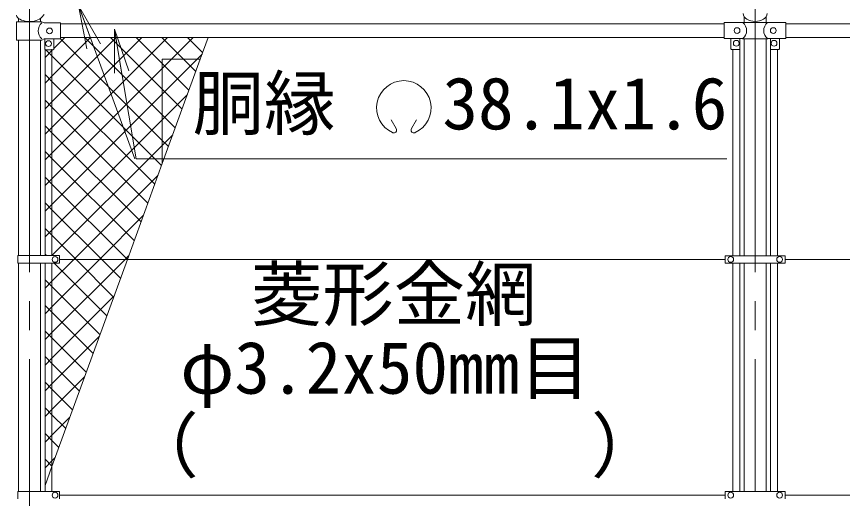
# Model space of a CAD drawing. Units: millimetres, scale not verified. Extents: x -30601 to 30601, y -19271 to 19271.
# Drawn here: x -28802 to -26525, y -8807 to -7478 of the extents above; entities that cross this region are included whole.
import ezdxf
from ezdxf.enums import TextEntityAlignment as Align

# ---------------------------------------------------------------- set-up
doc = ezdxf.new("R2010")
doc.units = ezdxf.units.MM
doc.header["$LTSCALE"] = 80
doc.linetypes.add('LONG_CHAIN', pattern=[21, 18, -1, 1, -1])
for name, color, linetype, lineweight in [('0-3_D-STR1', 1, 'Continuous', 9), ('0-6_D-BMK', 2, 'LONG_CHAIN', 9), ('0-7_D-STR3', 3, 'Continuous', 9), ('0-8_D-STR2', 7, 'Continuous', 9), ('0-A_0', 7, 'Continuous', 9), ('0-D_D-STR-TXT', 7, 'Continuous', 9)]:
    doc.layers.add(name, color=color, linetype=linetype, lineweight=lineweight)
doc.styles.add('ＭＳ ゴシック', font='')
doc.styles.get('ＭＳ ゴシック').set_extended_font_data('MS Gothic')

# ---------------------------------------------------------------- blocks, each defined once
blk = doc.blocks.new('_Open')
at = {"layer": '0-A_0'}
blk.add_line((-80, 13.33), (0, 0), dxfattribs=at)
blk.add_lwpolyline([(-80, -13.33), (0, 0), (-80, 0)], dxfattribs=at)

msp = doc.modelspace()

# ---------------------------------------------------------------- linework, layer by layer
at = {"layer": '0-3_D-STR1'}
for p, q in [((-28795.8, -7492.94), (-28795.8, -7483.78)), ((-28735.3, -7492.94), (-28735.3, -7483.78)), ((-26795.8, -7494.54), (-26795.8, -7478.43)), ((-26735.3, -7494.54), (-26735.3, -7478.43)), ((-28680.55, -7497.94), (-26850.55, -7497.94)), ((-26680.55, -7497.94), (-25265.55, -7497.94)), ((-28680.55, -7536.04), (-26850.55, -7536.04)), ((-26680.55, -7536.04), (-25265.55, -7536.04)), ((-28795.8, -8137.44), (-28795.8, -7542.94)), ((-28735.3, -8137.44), (-28735.3, -7542.94)), ((-26795.8, -8137.64), (-26795.8, -7539.44)), ((-26735.3, -8137.64), (-26735.3, -7539.44)), ((-28795.8, -8787.44), (-28795.8, -8158.44)), ((-28735.3, -8787.44), (-28735.3, -8158.44)), ((-26795.8, -8787.64), (-26795.8, -8158.24)), ((-26735.3, -8787.64), (-26735.3, -8158.24))]:
    msp.add_line(p, q, dxfattribs=at)
at = {"layer": '0-6_D-BMK'}
for p, q in [((-28765.55, -6742.94), (-28765.55, -16367.94)), ((-26765.55, -6742.94), (-26765.55, -8787.64))]:
    msp.add_line(p, q, dxfattribs=at)
at = {"layer": '0-7_D-STR3'}
for p, q in [((-28725.75, -7472.33), (-28731.75, -7480.36)), ((-28801.65, -7492.94), (-28731.75, -7492.94)), ((-28801.65, -7542.94), (-28801.65, -7492.94)), ((-28725.75, -7495.94), (-28731.75, -7492.94)), ((-28725.75, -7495.94), (-28680.55, -7495.94)), ((-28680.55, -7495.94), (-28680.55, -7539.94)), ((-26850.55, -7495.04), (-26799.35, -7495.04)), ((-26850.55, -7495.04), (-26850.55, -7539.04)), ((-26799.35, -7494.54), (-26800.35, -7495.04)), ((-26731.75, -7495.04), (-26680.55, -7495.04)), ((-26680.55, -7495.04), (-26680.55, -7539.04)), ((-28801.65, -7542.94), (-28731.75, -7542.94)), ((-28725.75, -7539.94), (-28731.75, -7542.94)), ((-28725.75, -7539.94), (-28680.55, -7539.94)), ((-28723.55, -7567.94), (-28723.55, -7539.94)), ((-28698.55, -7567.94), (-28698.55, -7539.94)), ((-26850.55, -7539.04), (-26799.35, -7539.04)), ((-26832.55, -7539.04), (-26832.55, -7567.04)), ((-26807.55, -7539.04), (-26807.55, -7567.04)), ((-26799.35, -7539.54), (-26800.35, -7539.04)), ((-26799.35, -7539.54), (-26731.75, -7539.54)), ((-26731.75, -7539.54), (-26730.75, -7539.04)), ((-26731.75, -7539.04), (-26680.55, -7539.04)), ((-26723.55, -7539.04), (-26723.55, -7567.04)), ((-26698.55, -7539.04), (-26698.55, -7567.04)), ((-28723.05, -8137.44), (-28723.05, -7567.96)), ((-28721.55, -7569.94), (-28700.55, -7569.94)), ((-28704.05, -8137.44), (-28704.05, -7568.64)), ((-26809.55, -7569.04), (-26830.55, -7569.04)), ((-26827.05, -7568.94), (-26827.05, -8137.64)), ((-26808.05, -7568.81), (-26808.05, -8137.64)), ((-26723.05, -7568.81), (-26723.05, -8137.64)), ((-26721.55, -7569.04), (-26700.55, -7569.04)), ((-26704.05, -7568.94), (-26704.05, -8137.64)), ((-28798.35, -8137.44), (-28798.35, -8158.44)), ((-28798.35, -8137.44), (-28683.55, -8137.44)), ((-28683.55, -8137.44), (-28683.55, -8158.44)), ((-26848.05, -8147.94), (-28683.55, -8147.94)), ((-26848.05, -8137.64), (-26683.05, -8137.64)), ((-26848.05, -8137.64), (-26848.05, -8158.24)), ((-26683.05, -8137.64), (-26683.05, -8158.24)), ((-25265.55, -8147.94), (-26683.05, -8147.94)), ((-28798.35, -8158.44), (-28683.55, -8158.44)), ((-28723.05, -8787.44), (-28723.05, -8158.44)), ((-28704.05, -8787.44), (-28704.05, -8158.44)), ((-26848.05, -8158.24), (-26683.05, -8158.24)), ((-26827.05, -8158.24), (-26827.05, -8787.64)), ((-26808.05, -8158.24), (-26808.05, -8787.64)), ((-26723.05, -8158.24), (-26723.05, -8787.64)), ((-26704.05, -8158.24), (-26704.05, -8787.64)), ((-28798.35, -8787.44), (-28798.35, -8808.44)), ((-28798.35, -8787.44), (-28683.55, -8787.44)), ((-28683.55, -8787.44), (-28683.55, -8808.44)), ((-26848.05, -8787.64), (-26683.05, -8787.64)), ((-26848.05, -8787.64), (-26848.05, -8808.24)), ((-26683.05, -8787.64), (-26683.05, -8808.24)), ((-26848.05, -8797.94), (-28683.55, -8797.94)), ((-25265.55, -8797.94), (-26683.05, -8797.94))]:
    msp.add_line(p, q, dxfattribs=at)
msp.add_lwpolyline([(-26799.35, -7494.54), (-26731.75, -7494.54), (-26730.75, -7495.04)], dxfattribs=at)
for centre in [(-28710.55, -7517.94), (-26815.55, -7517.04), (-26715.55, -7517.04), (-28713.55, -7552.94), (-26817.55, -7552.04), (-26713.55, -7552.04), (-28695.55, -8147.94), (-26833.05, -8147.94), (-26698.05, -8147.94), (-28695.55, -8797.94), (-26833.05, -8797.94), (-26698.05, -8797.94)]:
    msp.add_circle(centre, 8, dxfattribs=at)
for centre, radius, start, end in [((-28713.17, -7517.94), 28.8, 130.19176, 229.80824), ((-26817.94, -7517.04), 28.8, 310.19176, 49.80824), ((-26713.17, -7517.04), 28.8, 130.19176, 229.80824), ((-28721.55, -7567.94), 2, 180, 270), ((-28700.55, -7567.94), 2, 270, 0), ((-26830.55, -7567.04), 2, 180, 270), ((-26809.55, -7567.04), 2, 270, 0), ((-26721.55, -7567.04), 2, 180, 270), ((-26700.55, -7567.04), 2, 270, 0)]:
    msp.add_arc(centre, radius, start, end, dxfattribs=at)
for centre, major_axis, ratio, start_param, end_param in [((-28765.55, -7474.12), (-36.12, 0), 0.489413, 0.0333908, 2.781222), ((-26765.55, -7468.01), (-33.65, 0), 0.707107, 0.0943684, 3.0472243)]:
    msp.add_ellipse(centre, major_axis=major_axis, ratio=ratio, start_param=start_param, end_param=end_param, dxfattribs=at)
at = {"layer": '0-8_D-STR2'}
for p, q in [((-28704.05, -7642.59), (-28597.5, -7536.04)), ((-28704.05, -7713.3), (-28526.79, -7536.04)), ((-28704.05, -7784.01), (-28456.08, -7536.04)), ((-28704.05, -7854.72), (-28385.37, -7536.04)), ((-28698.55, -7566.38), (-28668.21, -7536.04)), ((-28399.89, -7749.26), (-28613.11, -7536.04)), ((-28399.89, -7678.55), (-28542.4, -7536.04)), ((-28399.89, -7607.84), (-28471.69, -7536.04)), ((-28288.57, -7577.73), (-28330.27, -7536.04)), ((-28326.31, -7681.42), (-28399.89, -7607.84)), ((-28704.05, -7657.23), (-28723.05, -7638.23)), ((-28723.05, -7661.59), (-28704.05, -7642.59)), ((-28420.66, -7940.62), (-28704.05, -7657.23)), ((-28345.18, -7733.26), (-28399.89, -7678.55)), ((-28704.05, -7727.94), (-28723.05, -7708.94)), ((-28723.05, -7732.3), (-28704.05, -7713.3)), ((-28439.53, -7992.47), (-28704.05, -7727.94)), ((-28364.05, -7785.1), (-28399.89, -7749.26)), ((-28704.05, -7798.65), (-28723.05, -7779.65)), ((-28723.05, -7803.01), (-28704.05, -7784.01)), ((-28458.39, -8044.31), (-28704.05, -7798.65)), ((-28704.05, -7869.36), (-28723.05, -7850.36)), ((-28723.05, -7873.72), (-28704.05, -7854.72)), ((-28477.26, -8096.15), (-28704.05, -7869.36)), ((-28704.05, -7940.07), (-28723.05, -7921.07)), ((-28643.72, -8147.94), (-28411.65, -7915.87)), ((-28496.18, -8147.94), (-28704.05, -7940.07)), ((-28704.05, -8010.78), (-28723.05, -7991.78)), ((-28566.89, -8147.94), (-28704.05, -8010.78)), ((-28573.01, -8147.94), (-28452.11, -8027.04)), ((-28704.05, -8081.49), (-28723.05, -8062.49)), ((-28637.61, -8147.94), (-28704.05, -8081.49)), ((-28718.82, -8137.44), (-28723.05, -8133.2)), ((-28704.05, -8208.27), (-28643.72, -8147.94)), ((-28704.05, -8278.99), (-28573.01, -8147.94)), ((-28704.05, -8349.7), (-28502.3, -8147.94)), ((-28533.87, -8251.68), (-28637.61, -8147.94)), ((-28515, -8199.83), (-28566.89, -8147.94)), ((-28502.3, -8147.94), (-28492.58, -8138.22)), ((-28496.13, -8147.99), (-28496.18, -8147.94)), ((-28552.74, -8303.52), (-28697.82, -8158.44)), ((-28704.05, -8222.91), (-28723.05, -8203.91)), ((-28723.05, -8227.27), (-28704.05, -8208.27)), ((-28571.61, -8355.36), (-28704.05, -8222.91)), ((-28704.05, -8420.41), (-28533.04, -8249.39)), ((-28704.05, -8293.63), (-28723.05, -8274.63)), ((-28723.05, -8297.99), (-28704.05, -8278.99)), ((-28590.48, -8407.2), (-28704.05, -8293.63)), ((-28704.05, -8364.34), (-28723.05, -8345.34)), ((-28723.05, -8368.7), (-28704.05, -8349.7)), ((-28704.05, -8491.12), (-28573.5, -8360.57)), ((-28609.35, -8459.04), (-28704.05, -8364.34)), ((-28704.05, -8435.05), (-28723.05, -8416.05)), ((-28723.05, -8439.41), (-28704.05, -8420.41)), ((-28628.21, -8510.88), (-28704.05, -8435.05)), ((-28704.05, -8505.76), (-28723.05, -8486.76)), ((-28723.05, -8510.12), (-28704.05, -8491.12)), ((-28704.05, -8561.83), (-28613.97, -8471.74)), ((-28647.08, -8562.73), (-28704.05, -8505.76)), ((-28704.05, -8576.47), (-28723.05, -8557.47)), ((-28723.05, -8580.83), (-28704.05, -8561.83)), ((-28665.95, -8614.57), (-28704.05, -8576.47)), ((-28704.05, -8632.54), (-28654.43, -8582.92)), ((-28704.05, -8647.18), (-28723.05, -8628.18)), ((-28723.05, -8651.54), (-28704.05, -8632.54)), ((-28684.82, -8666.41), (-28704.05, -8647.18)), ((-28704.05, -8703.25), (-28694.9, -8694.09)), ((-28704.05, -8717.89), (-28723.05, -8698.89)), ((-28723.05, -8722.25), (-28704.05, -8703.25)), ((-28703.69, -8718.25), (-28704.05, -8717.89)), ((-28722.56, -8770.09), (-28723.05, -8769.6))]:
    msp.add_line(p, q, dxfattribs=at)
for points in [[(-28723.05, -7944.43), (-28704.05, -7925.43), (-28399.89, -7621.27), (-28374.51, -7595.89), (-28314.66, -7536.04)], [(-28295.18, -7595.89), (-28273.4, -7536.04), (-28680.55, -7536.04), (-28680.55, -7539.94), (-28698.55, -7539.94), (-28698.55, -7567.94)], [(-28307.44, -7629.57), (-28341.13, -7595.89), (-28400.98, -7536.04)], [(-28382.92, -7836.94), (-28399.89, -7819.97), (-28680.55, -7539.31)], [(-28723.05, -7590.88), (-28704.05, -7571.88), (-28702.11, -7569.94)], [(-28401.79, -7888.78), (-28704.05, -7586.52), (-28720.63, -7569.94)], [(-28700.55, -7569.94), (-28704.05, -7569.94), (-28704.05, -8137.44), (-28683.55, -8137.44), (-28683.55, -8147.94), (-28496.11, -8147.94), (-28399.89, -7883.56), (-28399.89, -7595.89), (-28295.18, -7595.89), (-28399.89, -7595.89), (-28399.89, -7883.56), (-28295.18, -7595.89)], [(-28723.05, -8015.14), (-28704.05, -7996.14), (-28399.89, -7691.98), (-28303.8, -7595.89), (-28290.25, -7582.34)], [(-28723.05, -8085.85), (-28704.05, -8066.85), (-28399.89, -7762.69), (-28330.72, -7693.52)], [(-28703.93, -8137.44), (-28399.89, -7833.4), (-28371.18, -7804.69)]]:
    msp.add_lwpolyline(points, dxfattribs=at)
for points in [[(-28704.05, -7569.94), (-28723.05, -7569.94), (-28723.05, -8137.44), (-28704.05, -8137.44)], [(-28496.11, -8147.94), (-28683.55, -8147.94), (-28683.55, -8158.44), (-28704.05, -8158.44), (-28704.05, -8719.25)], [(-28704.05, -8158.44), (-28723.05, -8158.44), (-28723.05, -8771.45), (-28704.05, -8719.25)]]:
    msp.add_lwpolyline(points, close=True, dxfattribs=at)
msp.add_arc((-28700.55, -7567.94), 2, 270, 0, dxfattribs=at)
at = {"layer": '0-D_D-STR-TXT'}
for p, q in [((-28475.28, -7870.5), (-28630.1, -7449.54)), ((-27754.79, -7787.2), (-27768.61, -7763.26)), ((-27713.17, -7787.2), (-27699.36, -7763.26))]:
    msp.add_line(p, q, dxfattribs=at)
msp.add_lwpolyline([(-26843.43, -7870.5), (-28472.1, -7870.5), (-28531.36, -7515.02)], dxfattribs=at)
for centre, radius, start, end in [((-27733.98, -7729.99), 75.01, 294.32478, 245.67522), ((-27761.63, -7791.34), 7.9, 245.67522, 30), ((-27706.34, -7791.34), 7.9, 150, 294.32478)]:
    msp.add_arc(centre, radius, start, end, dxfattribs=at)

# ---------------------------------------------------------------- block references
at = {"layer": '0-D_D-STR-TXT', "xscale": 1.5, "yscale": 1.5}
for p, rotation in [((-28630.79, -7447.67), 110.19261), ((-28531.69, -7513.04), 99.4647)]:
    msp.add_blockref('_Open', p, dxfattribs=dict(at, rotation=rotation))

# ---------------------------------------------------------------- texts
at = {"layer": '0-D_D-STR-TXT', "style": 'ＭＳ ゴシック'}
for s, p in [('胴縁 \u300038.1x1.6', (-28316.28, -7832.74)), ('菱形金網', (-28155.4, -8358.75)), ('φ3.2x50mm目', (-28350.32, -8561.51)), ('（\u3000\u3000   \u3000\u3000）', (-28496.52, -8776.46))]:
    msp.add_text(s, height=144.3, dxfattribs=at).set_placement(p, align=Align.BOTTOM_LEFT)

doc.saveas('drawing.dxf')
